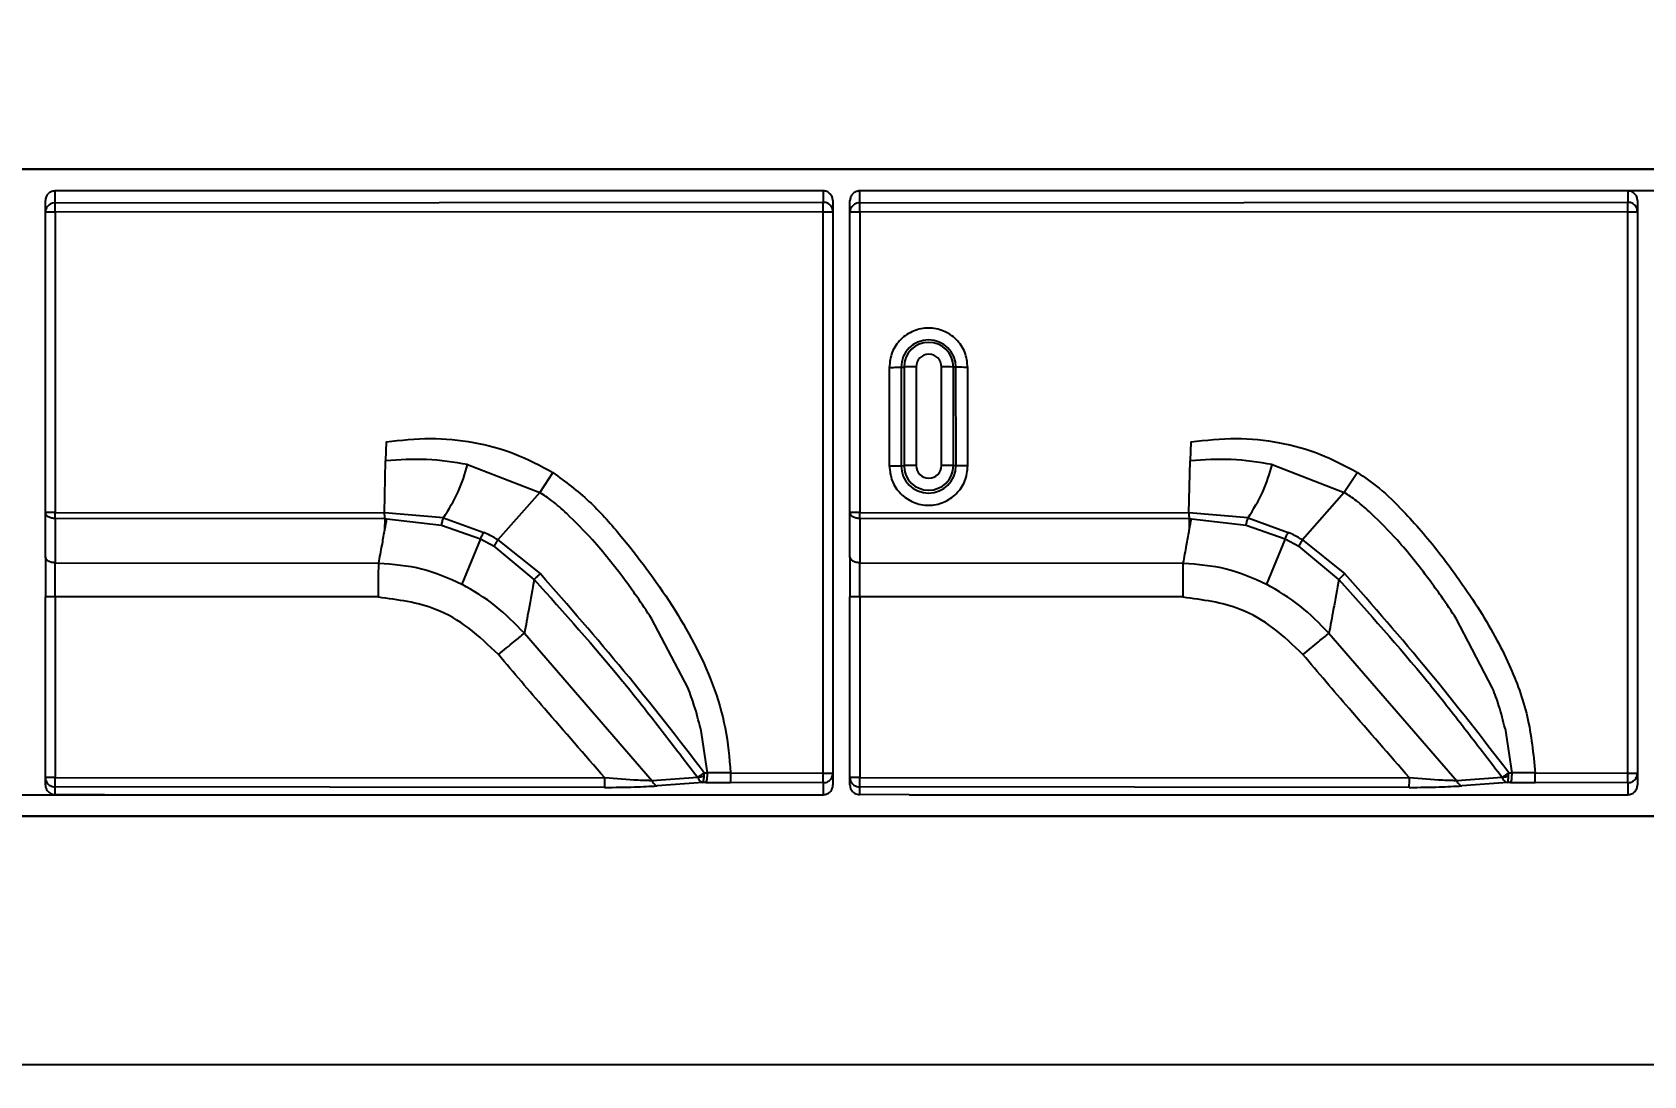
# Model space of a CAD drawing. Header units: millimetres. Extents: x 340 to 481, y 493 to 586.
# Drawn here: x 372.98 to 386.39, y 528.65 to 537.33 of the extents above; entities that cross this region are included whole.
import ezdxf

# ---------------------------------------------------------------- set-up
doc = ezdxf.new("R2010")
doc.units = ezdxf.units.MM
doc.header["$PDSIZE"] = -1
doc.linetypes.add('CENTERX2', pattern=[20.32, 12.7, -2.54, 2.54, -2.54])
doc.dimstyles.new('ISO-25', dxfattribs={"dimtxt": 2.5, "dimasz": 2.5, "dimexe": 1.25, "dimexo": 0.625, "dimtad": 1, "dimtxsty": 'Standard', "dimcen": 2.5, "dimadec": 0, "dimazin": 0, "dimtfac": 1, "dimtmove": 0, "dimatfit": 3, "dimfxl": 1, "dimarcsym": 0})

# ---------------------------------------------------------------- blocks, each defined once
blk = doc.blocks.new('*D1')
at = {"color": 0, "lineweight": -2}
for p, q in [((363.82, 530.628), (363.82, 493.301)), ((435.672, 530.628), (435.672, 493.301)), ((367.9, 495.301), (431.592, 495.301))]:
    blk.add_line(p, q, dxfattribs=at)
at = {"color": 0}
for points in [[(367.9, 495.981), (367.9, 494.621), (363.82, 495.301)], [(431.592, 494.621), (431.592, 495.981), (435.672, 495.301)]]:
    blk.add_solid(points, dxfattribs=at)
at = {"layer": 'Defpoints', "color": 0}
for p in [(363.82, 530.628), (435.672, 530.628), (435.672, 495.301)]:
    blk.add_point(p, dxfattribs=at)
at = {"color": 0, "insert": (399.746, 498.866), "char_height": 3.5, "attachment_point": 5}
blk.add_mtext('71,85', dxfattribs=at)
blk = doc.blocks.new('*D2')
at = {"color": 0, "lineweight": -2}
for p, q in [((394.669, 557.257), (348.229, 557.257)), ((350.229, 553.177), (350.229, 536.154)), ((350.229, 512), (350.229, 529.023)), ((394.669, 507.92), (348.229, 507.92))]:
    blk.add_line(p, q, dxfattribs=at)
at = {"color": 0}
for points in [[(350.909, 553.177), (349.549, 553.177), (350.229, 557.257)], [(349.549, 512), (350.909, 512), (350.229, 507.92)]]:
    blk.add_solid(points, dxfattribs=at)
at = {"layer": 'Defpoints', "color": 0}
for p in [(394.669, 557.257), (350.229, 507.92), (394.669, 507.92)]:
    blk.add_point(p, dxfattribs=at)
at = {"color": 0, "insert": (350.229, 532.589), "char_height": 3.5, "attachment_point": 5}
blk.add_mtext('49,34', dxfattribs=at)

msp = doc.modelspace()

# ---------------------------------------------------------------- linework, layer by layer
at = {"color": 7, "linetype": 'Continuous'}
for p, q in [((433.374, 536.195), (366.219, 536.195)), ((366.219, 530.813), (433.374, 530.813)), ((433.374, 528.745), (366.219, 528.745))]:
    msp.add_line(p, q, dxfattribs=at)
at = {"color": 7, "linetype": 'Continuous', "lineweight": 25}
for p, q in [((366.819, 536.195), (432.774, 536.195)), ((373.093, 535.836), (373.093, 535.935)), ((373.174, 535.916), (373.174, 536.015)), ((379.564, 536.015), (373.174, 536.015)), ((373.174, 535.916), (379.564, 535.921)), ((379.564, 536.015), (379.564, 535.921)), ((379.645, 535.935), (379.645, 535.841)), ((379.787, 535.836), (379.787, 535.935)), ((379.868, 535.916), (379.868, 536.015)), ((386.258, 536.015), (379.868, 536.015)), ((379.868, 535.916), (386.258, 535.921)), ((386.258, 536.015), (386.258, 535.921)), ((386.339, 535.935), (386.339, 535.841)), ((373.093, 533.34), (373.093, 535.836)), ((379.564, 535.842), (373.175, 535.837)), ((373.175, 535.837), (373.175, 533.341)), ((379.565, 531.173), (379.564, 535.842)), ((379.645, 535.841), (379.645, 531.172)), ((379.787, 533.34), (379.787, 535.836)), ((386.258, 535.842), (379.869, 535.837)), ((379.869, 535.837), (379.869, 533.341)), ((386.259, 531.173), (386.258, 535.842)), ((386.339, 535.841), (386.339, 531.172)), ((380.114, 534.547), (380.114, 533.727)), ((380.213, 534.548), (380.238, 534.55)), ((380.213, 534.548), (380.213, 533.729)), ((380.238, 534.55), (380.238, 533.73)), ((380.337, 534.551), (380.337, 533.731)), ((380.549, 533.731), (380.549, 534.551)), ((380.647, 533.73), (380.647, 534.55)), ((380.669, 534.549), (380.647, 534.55)), ((380.67, 533.729), (380.669, 534.549)), ((380.767, 533.728), (380.767, 534.547)), ((375.929, 533.928), (375.924, 533.769)), ((382.623, 533.928), (382.618, 533.769)), ((375.913, 533.338), (375.924, 533.769)), ((382.607, 533.338), (382.618, 533.769)), ((376.606, 533.738), (377.206, 533.506)), ((377.316, 533.673), (377.206, 533.506)), ((380.213, 533.729), (380.238, 533.73)), ((380.67, 533.729), (380.647, 533.73)), ((383.3, 533.738), (383.9, 533.506)), ((384.01, 533.673), (383.9, 533.506)), ((377.206, 533.506), (376.858, 533.113)), ((383.9, 533.506), (383.552, 533.113)), ((373.093, 532.972), (373.093, 533.34)), ((373.175, 533.341), (375.913, 533.338)), ((375.919, 533.288), (373.175, 533.29)), ((373.175, 533.29), (373.175, 532.922)), ((376.405, 533.296), (375.913, 533.338)), ((375.918, 533.198), (375.919, 533.288)), ((375.919, 533.288), (375.934, 533.288)), ((375.934, 533.288), (376.389, 533.236)), ((376.389, 533.236), (376.714, 533.12)), ((376.405, 533.296), (376.74, 533.175)), ((379.787, 532.972), (379.787, 533.34)), ((379.869, 533.341), (382.607, 533.338)), ((382.613, 533.288), (379.869, 533.29)), ((379.869, 533.29), (379.869, 532.922)), ((383.099, 533.296), (382.607, 533.338)), ((382.612, 533.198), (382.613, 533.288)), ((382.613, 533.288), (382.628, 533.288)), ((382.628, 533.288), (383.083, 533.236)), ((383.083, 533.236), (383.408, 533.12)), ((383.099, 533.296), (383.434, 533.175)), ((376.714, 533.12), (376.558, 532.745)), ((376.714, 533.12), (376.828, 533.059)), ((376.858, 533.113), (377.211, 532.831)), ((383.408, 533.12), (383.252, 532.745)), ((383.408, 533.12), (383.522, 533.059)), ((383.552, 533.113), (383.905, 532.831)), ((377.16, 532.783), (376.828, 533.059)), ((383.854, 532.783), (383.522, 533.059)), ((373.175, 532.922), (375.866, 532.919)), ((379.869, 532.922), (382.56, 532.919)), ((373.093, 531.137), (373.093, 532.638)), ((375.865, 532.638), (373.175, 532.642)), ((373.175, 532.638), (373.175, 531.137)), ((375.865, 532.635), (373.175, 532.638)), ((379.787, 531.137), (379.787, 532.638)), ((382.559, 532.638), (379.869, 532.642)), ((379.869, 532.638), (379.869, 531.137)), ((382.559, 532.635), (379.869, 532.638)), ((378.44, 531.879), (378.137, 532.457)), ((385.134, 531.879), (384.831, 532.457)), ((377.078, 532.335), (378.141, 531.108)), ((383.772, 532.335), (384.835, 531.108)), ((378.543, 531.544), (378.599, 531.175)), ((385.237, 531.544), (385.293, 531.175)), ((373.093, 531.074), (373.093, 531.137)), ((373.175, 531.137), (377.747, 531.133)), ((378.52, 531.137), (378.141, 531.108)), ((378.564, 531.095), (378.184, 531.066)), ((378.588, 531.094), (378.564, 531.095)), ((378.573, 531.146), (378.574, 531.176)), ((378.574, 531.176), (378.599, 531.175)), ((378.588, 531.094), (378.794, 531.093)), ((378.794, 531.174), (378.599, 531.175)), ((378.794, 531.174), (379.565, 531.173)), ((379.564, 531.092), (378.794, 531.093)), ((379.564, 531.092), (379.564, 530.993)), ((379.645, 531.172), (379.645, 531.074)), ((379.787, 531.074), (379.787, 531.137)), ((379.869, 531.137), (384.441, 531.133)), ((385.214, 531.137), (384.835, 531.108)), ((385.258, 531.095), (384.878, 531.066)), ((385.282, 531.094), (385.258, 531.095)), ((385.267, 531.146), (385.268, 531.176)), ((385.268, 531.176), (385.293, 531.175)), ((385.282, 531.094), (385.488, 531.093)), ((385.488, 531.174), (385.293, 531.175)), ((385.488, 531.174), (386.259, 531.173)), ((386.258, 531.092), (385.488, 531.093)), ((386.258, 531.092), (386.258, 530.993)), ((386.339, 531.172), (386.339, 531.074)), ((373.174, 530.994), (373.174, 531.057)), ((377.746, 531.053), (373.174, 531.057)), ((373.586, 530.993), (373.174, 530.994)), ((373.586, 530.993), (379.564, 530.993)), ((379.868, 530.994), (379.868, 531.057)), ((384.44, 531.053), (379.868, 531.057)), ((380.28, 530.993), (379.868, 530.994)), ((380.28, 530.993), (386.258, 530.993)), ((432.774, 530.813), (366.819, 530.813)), ((432.774, 528.745), (366.819, 528.745))]:
    msp.add_line(p, q, dxfattribs=at)
at = {"color": 7, "linetype": 'CENTERX2'}
for p, q in [((433.194, 536.015), (366.399, 536.015)), ((366.399, 530.993), (433.194, 530.993))]:
    msp.add_line(p, q, dxfattribs=at)
at = {"color": 7, "linetype": 'Continuous', "lineweight": 25, "flags": 128}
for points in [[(375.915, 533.185), (375.916, 533.192), (375.918, 533.198)], [(382.609, 533.185), (382.61, 533.192), (382.612, 533.198)], [(375.865, 532.635), (375.865, 532.636), (375.865, 532.636), (375.865, 532.636), (375.865, 532.637), (375.865, 532.637), (375.865, 532.638), (375.865, 532.638), (375.865, 532.638)], [(382.559, 532.635), (382.559, 532.636), (382.559, 532.636), (382.559, 532.636), (382.559, 532.637), (382.559, 532.637), (382.559, 532.638), (382.559, 532.638), (382.559, 532.638)]]:
    msp.add_lwpolyline(points, dxfattribs=at)
at = {"color": 7, "linetype": 'Continuous', "lineweight": 25}
for centre, radius, start, end in [((370.123, 535.852), 3.052, 359.7232, 1.199), ((376.513, 535.857), 3.052, 359.7232, 1.199), ((376.817, 535.852), 3.052, 359.7232, 1.199), ((383.207, 535.857), 3.052, 359.7232, 1.199), ((380.441, 534.548), 0.228, 0.0049, 180), ((380.442, 534.55), 0.205, 0.0049, 180), ((380.443, 534.551), 0.106, 0.0049, 180), ((380.318, 531.755), 2.797, 89.611, 91.6423), ((380.569, 531.88), 2.671, 88.3206, 90.4188), ((380.441, 533.729), 0.228, 180.0049, 360), ((380.318, 530.935), 2.797, 89.611, 91.6423), ((380.442, 533.73), 0.205, 180.0049, 360), ((380.443, 533.731), 0.106, 180.0049, 360), ((380.569, 531.06), 2.671, 88.3206, 90.4188), ((364.982, 533.345), 8.193, 359.6155, 359.9694), ((289.485, 548.93), 87.853, 349.68407, 349.74388), ((371.676, 533.345), 8.193, 359.6155, 359.9694), ((296.179, 548.93), 87.853, 349.68407, 349.74388), ((370.191, 531.121), 2.984, 358.7609, 0.2933), ((374.763, 531.118), 2.984, 358.7609, 0.2933), ((375.848, 531.158), 2.947, 358.7356, 0.3039), ((376.619, 531.157), 2.946, 358.7355, 0.3038), ((376.885, 531.121), 2.984, 358.7609, 0.2933), ((381.457, 531.118), 2.984, 358.7609, 0.2933), ((382.542, 531.158), 2.947, 358.7356, 0.3039), ((383.313, 531.157), 2.946, 358.7355, 0.3038)]:
    msp.add_arc(centre, radius, start, end, dxfattribs=at)
for points, knots in [([(373.174, 536.015), (373.163, 536.014), (373.147, 536.012), (373.128, 536.002), (373.112, 535.988), (373.096, 535.966), (373.094, 535.945), (373.093, 535.935)], [0, 0, 0, 0, 0.25342, 0.376755, 0.504454, 0.75394, 1, 1, 1, 1]), ([(373.174, 535.916), (373.166, 535.915), (373.149, 535.914), (373.128, 535.903), (373.112, 535.889), (373.102, 535.874), (373.094, 535.856), (373.093, 535.843), (373.093, 535.836)], [0, 0, 0, 0, 0.182036, 0.411431, 0.545976, 0.690302, 0.842527, 1, 1, 1, 1]), ([(379.645, 535.935), (379.644, 535.945), (379.642, 535.961), (379.632, 535.98), (379.618, 535.996), (379.596, 536.012), (379.574, 536.014), (379.564, 536.015)], [0, 0, 0, 0, 0.248992, 0.370652, 0.496975, 0.749541, 1, 1, 1, 1]), ([(379.645, 535.841), (379.644, 535.848), (379.643, 535.861), (379.636, 535.879), (379.626, 535.893), (379.61, 535.908), (379.589, 535.919), (379.572, 535.92), (379.564, 535.921)], [0, 0, 0, 0, 0.157473, 0.309698, 0.454024, 0.588569, 0.817964, 1, 1, 1, 1]), ([(379.868, 536.015), (379.857, 536.014), (379.841, 536.012), (379.822, 536.002), (379.806, 535.988), (379.79, 535.966), (379.788, 535.945), (379.787, 535.935)], [0, 0, 0, 0, 0.25342, 0.376755, 0.504454, 0.75394, 1, 1, 1, 1]), ([(379.868, 535.916), (379.86, 535.915), (379.843, 535.914), (379.822, 535.903), (379.806, 535.889), (379.796, 535.874), (379.788, 535.856), (379.788, 535.843), (379.787, 535.836)], [0, 0, 0, 0, 0.182037, 0.411431, 0.545977, 0.690303, 0.842527, 1, 1, 1, 1]), ([(386.339, 535.935), (386.338, 535.945), (386.336, 535.961), (386.326, 535.98), (386.312, 535.996), (386.29, 536.012), (386.268, 536.014), (386.258, 536.015)], [0, 0, 0, 0, 0.248992, 0.370652, 0.496975, 0.749541, 1, 1, 1, 1]), ([(386.339, 535.841), (386.338, 535.848), (386.337, 535.861), (386.33, 535.879), (386.32, 535.893), (386.304, 535.908), (386.283, 535.919), (386.266, 535.92), (386.258, 535.921)], [0, 0, 0, 0, 0.157473, 0.309697, 0.454023, 0.588569, 0.817963, 1, 1, 1, 1]), ([(373.175, 535.837), (373.164, 535.837), (373.149, 535.837), (373.13, 535.837), (373.116, 535.837), (373.106, 535.837), (373.096, 535.837), (373.094, 535.836), (373.093, 535.836)], [0, 0, 0, 0, 0.243619, 0.372782, 0.502319, 0.631447, 0.759537, 1, 1, 1, 1]), ([(379.564, 535.842), (379.572, 535.842), (379.589, 535.842), (379.61, 535.842), (379.626, 535.842), (379.636, 535.842), (379.644, 535.841), (379.644, 535.841), (379.645, 535.841)], [0, 0, 0, 0, 0.181966, 0.411368, 0.545075, 0.689675, 0.842559, 1, 1, 1, 1]), ([(379.869, 535.837), (379.858, 535.837), (379.843, 535.837), (379.824, 535.837), (379.81, 535.837), (379.8, 535.837), (379.79, 535.837), (379.788, 535.836), (379.787, 535.836)], [0, 0, 0, 0, 0.243619, 0.372782, 0.502319, 0.631447, 0.759537, 1, 1, 1, 1]), ([(386.258, 535.842), (386.266, 535.842), (386.283, 535.842), (386.304, 535.842), (386.32, 535.842), (386.33, 535.842), (386.338, 535.841), (386.339, 535.841), (386.339, 535.841)], [0, 0, 0, 0, 0.181966, 0.411368, 0.545075, 0.689675, 0.842559, 1, 1, 1, 1]), ([(375.929, 533.928), (376.051, 533.942), (376.293, 533.968), (376.654, 533.933), (377.001, 533.84), (377.211, 533.729), (377.316, 533.673)], [0, 0, 0, 0, 0.256766, 0.505731, 0.751665, 1, 1, 1, 1]), ([(382.623, 533.928), (382.748, 533.942), (382.994, 533.969), (383.357, 533.931), (383.701, 533.838), (383.907, 533.728), (384.01, 533.673)], [0, 0, 0, 0, 0.262688, 0.514253, 0.756856, 1, 1, 1, 1]), ([(376.606, 533.738), (376.493, 533.757), (376.266, 533.794), (376.038, 533.777), (375.924, 533.769)], [0, 0, 0, 0, 0.502047, 1, 1, 1, 1]), ([(383.3, 533.738), (383.187, 533.757), (382.96, 533.794), (382.732, 533.777), (382.618, 533.769)], [0, 0, 0, 0, 0.502047, 1, 1, 1, 1]), ([(376.405, 533.296), (376.449, 533.367), (376.536, 533.505), (376.583, 533.662), (376.606, 533.738)], [0, 0, 0, 0, 0.51188, 1, 1, 1, 1]), ([(377.316, 533.673), (377.419, 533.596), (377.621, 533.445), (377.951, 533.071), (378.32, 532.577), (378.617, 532.03), (378.761, 531.55), (378.783, 531.299), (378.794, 531.174)], [0, 0, 0, 0, 0.128773, 0.252959, 0.499043, 0.747593, 0.873757, 1, 1, 1, 1]), ([(383.099, 533.296), (383.143, 533.367), (383.23, 533.505), (383.277, 533.662), (383.3, 533.738)], [0, 0, 0, 0, 0.51188, 1, 1, 1, 1]), ([(384.01, 533.673), (384.071, 533.631), (384.208, 533.536), (384.378, 533.366), (384.543, 533.186), (384.691, 533.005), (384.848, 532.795), (385.006, 532.563), (385.153, 532.316), (385.303, 532.017), (385.442, 531.641), (385.473, 531.332), (385.488, 531.174)], [0, 0, 0, 0, 0.073951, 0.167133, 0.240959, 0.318975, 0.401356, 0.504879, 0.600756, 0.689403, 0.840791, 1, 1, 1, 1]), ([(377.43, 533.332), (377.39, 533.369), (377.32, 533.432), (377.24, 533.484), (377.206, 533.506)], [0, 0, 0, 0, 0.571638, 1, 1, 1, 1]), ([(384.124, 533.332), (384.084, 533.369), (384.014, 533.432), (383.934, 533.484), (383.9, 533.506)], [0, 0, 0, 0, 0.571638, 1, 1, 1, 1]), ([(373.175, 533.341), (373.164, 533.341), (373.149, 533.341), (373.13, 533.34), (373.116, 533.34), (373.106, 533.34), (373.096, 533.34), (373.094, 533.34), (373.093, 533.34)], [0, 0, 0, 0, 0.243618, 0.372782, 0.502319, 0.631447, 0.759537, 1, 1, 1, 1]), ([(373.175, 533.29), (373.164, 533.291), (373.149, 533.292), (373.13, 533.298), (373.116, 533.304), (373.106, 533.312), (373.096, 533.324), (373.094, 533.333), (373.093, 533.34)], [0, 0, 0, 0, 0.241127, 0.370687, 0.50272, 0.634695, 0.763396, 1, 1, 1, 1]), ([(376.389, 533.236), (376.39, 533.24), (376.392, 533.249), (376.396, 533.264), (376.4, 533.28), (376.403, 533.291), (376.405, 533.296)], [0, 0, 0, 0, 0.247251, 0.499954, 0.752682, 1, 1, 1, 1]), ([(377.912, 532.782), (377.826, 532.895), (377.677, 533.088), (377.503, 533.26), (377.43, 533.332)], [0, 0, 0, 0, 0.580697, 1, 1, 1, 1]), ([(379.869, 533.341), (379.858, 533.341), (379.843, 533.341), (379.824, 533.34), (379.81, 533.34), (379.8, 533.34), (379.79, 533.34), (379.788, 533.34), (379.787, 533.34)], [0, 0, 0, 0, 0.243619, 0.372783, 0.502319, 0.631447, 0.759537, 1, 1, 1, 1]), ([(379.869, 533.29), (379.858, 533.291), (379.843, 533.292), (379.824, 533.298), (379.81, 533.304), (379.8, 533.312), (379.79, 533.324), (379.788, 533.333), (379.787, 533.34)], [0, 0, 0, 0, 0.241127, 0.370687, 0.50272, 0.634695, 0.763397, 1, 1, 1, 1]), ([(383.083, 533.236), (383.084, 533.24), (383.086, 533.249), (383.09, 533.264), (383.094, 533.28), (383.097, 533.291), (383.099, 533.296)], [0, 0, 0, 0, 0.247251, 0.499954, 0.752682, 1, 1, 1, 1]), ([(384.606, 532.782), (384.52, 532.895), (384.371, 533.088), (384.197, 533.26), (384.124, 533.332)], [0, 0, 0, 0, 0.580697, 1, 1, 1, 1]), ([(375.866, 532.919), (375.875, 532.968), (375.892, 533.057), (375.908, 533.146), (375.915, 533.185)], [0, 0, 0, 0, 0.559876, 1, 1, 1, 1]), ([(376.714, 533.12), (376.716, 533.124), (376.719, 533.132), (376.725, 533.146), (376.732, 533.161), (376.737, 533.17), (376.74, 533.175)], [0, 0, 0, 0, 0.247199, 0.499741, 0.75242, 1, 1, 1, 1]), ([(376.858, 533.113), (376.837, 533.125), (376.798, 533.147), (376.757, 533.167), (376.74, 533.175)], [0, 0, 0, 0, 0.559705, 1, 1, 1, 1]), ([(376.828, 533.059), (376.833, 533.068), (376.842, 533.085), (376.853, 533.104), (376.858, 533.113)], [0, 0, 0, 0, 0.559502, 1, 1, 1, 1]), ([(382.56, 532.919), (382.569, 532.968), (382.586, 533.057), (382.602, 533.146), (382.609, 533.185)], [0, 0, 0, 0, 0.559876, 1, 1, 1, 1]), ([(383.408, 533.12), (383.41, 533.124), (383.413, 533.132), (383.419, 533.146), (383.426, 533.161), (383.431, 533.17), (383.434, 533.175)], [0, 0, 0, 0, 0.247199, 0.499741, 0.75242, 1, 1, 1, 1]), ([(383.552, 533.113), (383.531, 533.125), (383.492, 533.147), (383.451, 533.167), (383.434, 533.175)], [0, 0, 0, 0, 0.559705, 1, 1, 1, 1]), ([(383.522, 533.059), (383.527, 533.068), (383.536, 533.085), (383.547, 533.104), (383.552, 533.113)], [0, 0, 0, 0, 0.559502, 1, 1, 1, 1]), ([(373.175, 532.922), (373.164, 532.923), (373.149, 532.923), (373.13, 532.93), (373.116, 532.936), (373.106, 532.944), (373.096, 532.956), (373.094, 532.965), (373.093, 532.972)], [0, 0, 0, 0, 0.241127, 0.370687, 0.50272, 0.634695, 0.763396, 1, 1, 1, 1]), ([(373.093, 532.972), (373.093, 532.915), (373.093, 532.813), (373.093, 532.692), (373.093, 532.638)], [0, 0, 0, 0, 0.558255, 1, 1, 1, 1]), ([(379.869, 532.922), (379.858, 532.923), (379.843, 532.923), (379.824, 532.93), (379.81, 532.936), (379.8, 532.944), (379.79, 532.956), (379.788, 532.965), (379.787, 532.972)], [0, 0, 0, 0, 0.241128, 0.370687, 0.50272, 0.634695, 0.763397, 1, 1, 1, 1]), ([(379.787, 532.972), (379.787, 532.915), (379.787, 532.813), (379.787, 532.692), (379.787, 532.638)], [0, 0, 0, 0, 0.558255, 1, 1, 1, 1]), ([(375.866, 532.919), (375.987, 532.91), (376.228, 532.893), (376.448, 532.794), (376.558, 532.745)], [0, 0, 0, 0, 0.500216, 1, 1, 1, 1]), ([(377.16, 532.783), (377.164, 532.787), (377.17, 532.793), (377.183, 532.806), (377.197, 532.818), (377.206, 532.827), (377.211, 532.831)], [0, 0, 0, 0, 0.246048, 0.499443, 0.753141, 1, 1, 1, 1]), ([(378.574, 531.176), (378.355, 531.46), (377.917, 532.025), (377.445, 532.563), (377.211, 532.831)], [0, 0, 0, 0, 0.502993, 1, 1, 1, 1]), ([(382.56, 532.919), (382.681, 532.91), (382.922, 532.893), (383.142, 532.794), (383.252, 532.745)], [0, 0, 0, 0, 0.500216, 1, 1, 1, 1]), ([(383.854, 532.783), (383.858, 532.787), (383.864, 532.793), (383.877, 532.806), (383.891, 532.818), (383.9, 532.827), (383.905, 532.831)], [0, 0, 0, 0, 0.246048, 0.499443, 0.753141, 1, 1, 1, 1]), ([(385.268, 531.176), (385.049, 531.46), (384.611, 532.025), (384.139, 532.563), (383.905, 532.831)], [0, 0, 0, 0, 0.502993, 1, 1, 1, 1]), ([(377.078, 532.335), (377, 532.415), (376.846, 532.575), (376.654, 532.688), (376.558, 532.744)], [0, 0, 0, 0, 0.500419, 1, 1, 1, 1]), ([(377.16, 532.783), (377.145, 532.7), (377.118, 532.55), (377.09, 532.401), (377.078, 532.335)], [0, 0, 0, 0, 0.561163, 1, 1, 1, 1]), ([(377.16, 532.783), (377.409, 532.505), (377.669, 532.215), (378.017, 531.788), (378.226, 531.521), (378.422, 531.265), (378.52, 531.137)], [0, 0, 0, 0, 0.523748, 0.54548, 0.773248, 1, 1, 1, 1]), ([(378.137, 532.457), (378.096, 532.519), (378.024, 532.629), (377.946, 532.735), (377.912, 532.782)], [0, 0, 0, 0, 0.5598214, 1, 1, 1, 1]), ([(383.772, 532.335), (383.694, 532.415), (383.54, 532.575), (383.348, 532.688), (383.252, 532.744)], [0, 0, 0, 0, 0.500419, 1, 1, 1, 1]), ([(383.854, 532.783), (383.839, 532.7), (383.812, 532.55), (383.784, 532.401), (383.772, 532.335)], [0, 0, 0, 0, 0.561163, 1, 1, 1, 1]), ([(383.854, 532.783), (384.103, 532.505), (384.363, 532.215), (384.711, 531.788), (384.92, 531.521), (385.116, 531.265), (385.214, 531.137)], [0, 0, 0, 0, 0.523748, 0.54548, 0.773248, 1, 1, 1, 1]), ([(384.831, 532.457), (384.79, 532.519), (384.718, 532.629), (384.64, 532.735), (384.606, 532.782)], [0, 0, 0, 0, 0.5598214, 1, 1, 1, 1]), ([(373.175, 532.638), (373.164, 532.638), (373.149, 532.638), (373.13, 532.638), (373.116, 532.638), (373.106, 532.638), (373.096, 532.638), (373.094, 532.638), (373.093, 532.638)], [0, 0, 0, 0, 0.243617, 0.372782, 0.502319, 0.631448, 0.759539, 1, 1, 1, 1]), ([(373.175, 532.638), (373.175, 532.639), (373.175, 532.64), (373.175, 532.641), (373.175, 532.642)], [0, 0, 0, 0, 0.560036, 1, 1, 1, 1]), ([(376.862, 532.158), (376.782, 532.234), (376.627, 532.385), (376.295, 532.579), (376.027, 532.614), (375.865, 532.635)], [0, 0, 0, 0, 0.292303, 0.572758, 1, 1, 1, 1]), ([(379.869, 532.638), (379.858, 532.638), (379.843, 532.638), (379.824, 532.638), (379.81, 532.638), (379.8, 532.638), (379.79, 532.638), (379.788, 532.638), (379.787, 532.638)], [0, 0, 0, 0, 0.243617, 0.372782, 0.502319, 0.631448, 0.759539, 1, 1, 1, 1]), ([(379.869, 532.638), (379.869, 532.639), (379.869, 532.64), (379.869, 532.641), (379.869, 532.642)], [0, 0, 0, 0, 0.560036, 1, 1, 1, 1]), ([(383.556, 532.158), (383.476, 532.234), (383.321, 532.385), (382.989, 532.579), (382.721, 532.614), (382.559, 532.635)], [0, 0, 0, 0, 0.2923035, 0.5727583, 1, 1, 1, 1]), ([(376.862, 532.158), (376.907, 532.195), (376.988, 532.262), (377.05, 532.313), (377.078, 532.335)], [0, 0, 0, 0, 0.559783, 1, 1, 1, 1]), ([(383.556, 532.158), (383.601, 532.195), (383.682, 532.262), (383.744, 532.313), (383.772, 532.335)], [0, 0, 0, 0, 0.559783, 1, 1, 1, 1]), ([(377.747, 531.133), (377.579, 531.325), (377.282, 531.664), (376.989, 532.008), (376.862, 532.158)], [0, 0, 0, 0, 0.563696, 1, 1, 1, 1]), ([(384.441, 531.133), (384.273, 531.325), (383.976, 531.664), (383.683, 532.008), (383.556, 532.158)], [0, 0, 0, 0, 0.563696, 1, 1, 1, 1]), ([(378.543, 531.544), (378.527, 531.607), (378.5, 531.721), (378.458, 531.831), (378.44, 531.879)], [0, 0, 0, 0, 0.559434, 1, 1, 1, 1]), ([(385.237, 531.544), (385.221, 531.607), (385.194, 531.721), (385.152, 531.831), (385.134, 531.879)], [0, 0, 0, 0, 0.559434, 1, 1, 1, 1]), ([(373.175, 531.137), (373.167, 531.137), (373.15, 531.137), (373.128, 531.137), (373.112, 531.137), (373.102, 531.137), (373.094, 531.137), (373.093, 531.137), (373.093, 531.137)], [0, 0, 0, 0, 0.181749, 0.411267, 0.545132, 0.68987, 0.842771, 1, 1, 1, 1]), ([(373.093, 531.137), (373.093, 531.13), (373.094, 531.117), (373.102, 531.099), (373.112, 531.084), (373.128, 531.07), (373.149, 531.059), (373.166, 531.058), (373.174, 531.057)], [0, 0, 0, 0, 0.157473, 0.309698, 0.454024, 0.588569, 0.817964, 1, 1, 1, 1]), ([(378.141, 531.108), (378.127, 531.109), (378.09, 531.11), (377.964, 531.115), (377.841, 531.125), (377.747, 531.133)], [0, 0, 0, 0, 0.121958, 0.327457, 1, 1, 1, 1]), ([(378.141, 531.108), (378.144, 531.103), (378.149, 531.091), (378.16, 531.079), (378.172, 531.069), (378.18, 531.067), (378.184, 531.066)], [0, 0, 0, 0, 0.249815, 0.500001, 0.750184, 1, 1, 1, 1]), ([(378.52, 531.137), (378.524, 531.139), (378.531, 531.144), (378.544, 531.153), (378.559, 531.164), (378.569, 531.172), (378.574, 531.176)], [0, 0, 0, 0, 0.221754, 0.48712, 0.729136, 1, 1, 1, 1]), ([(378.573, 531.146), (378.567, 531.144), (378.556, 531.141), (378.537, 531.138), (378.526, 531.137), (378.52, 531.137)], [0, 0, 0, 0, 0.3324125, 0.6229393, 1, 1, 1, 1]), ([(378.52, 531.137), (378.522, 531.132), (378.526, 531.123), (378.536, 531.11), (378.548, 531.099), (378.558, 531.096), (378.564, 531.095)], [0, 0, 0, 0, 0.192714, 0.422126, 0.691653, 1, 1, 1, 1]), ([(378.564, 531.095), (378.565, 531.096), (378.567, 531.099), (378.569, 531.11), (378.572, 531.126), (378.573, 531.139), (378.573, 531.146)], [0, 0, 0, 0, 0.250201, 0.500438, 0.74999, 1, 1, 1, 1]), ([(378.599, 531.175), (378.599, 531.166), (378.598, 531.146), (378.596, 531.119), (378.592, 531.1), (378.589, 531.096), (378.588, 531.094)], [0, 0, 0, 0, 0.241189, 0.50025, 0.759175, 1, 1, 1, 1]), ([(379.565, 531.173), (379.575, 531.173), (379.59, 531.173), (379.609, 531.173), (379.622, 531.173), (379.632, 531.173), (379.642, 531.172), (379.644, 531.172), (379.645, 531.172)], [0, 0, 0, 0, 0.243748, 0.372829, 0.502302, 0.631376, 0.759401, 1, 1, 1, 1]), ([(379.613, 531.108), (379.617, 531.112), (379.626, 531.12), (379.636, 531.135), (379.643, 531.153), (379.644, 531.166), (379.645, 531.172)], [0, 0, 0, 0, 0.228538, 0.473835, 0.732461, 1, 1, 1, 1]), ([(379.869, 531.137), (379.861, 531.137), (379.844, 531.137), (379.822, 531.137), (379.806, 531.137), (379.796, 531.137), (379.788, 531.137), (379.787, 531.137), (379.787, 531.137)], [0, 0, 0, 0, 0.181749, 0.411267, 0.545132, 0.68987, 0.842771, 1, 1, 1, 1]), ([(379.787, 531.137), (379.788, 531.13), (379.788, 531.117), (379.796, 531.099), (379.806, 531.084), (379.822, 531.07), (379.843, 531.059), (379.86, 531.058), (379.868, 531.057)], [0, 0, 0, 0, 0.157473, 0.309697, 0.454023, 0.588569, 0.817963, 1, 1, 1, 1]), ([(384.835, 531.108), (384.821, 531.109), (384.784, 531.11), (384.658, 531.115), (384.535, 531.125), (384.441, 531.133)], [0, 0, 0, 0, 0.121958, 0.327457, 1, 1, 1, 1]), ([(384.835, 531.108), (384.838, 531.103), (384.843, 531.091), (384.854, 531.079), (384.866, 531.069), (384.874, 531.067), (384.878, 531.066)], [0, 0, 0, 0, 0.249815, 0.500001, 0.750184, 1, 1, 1, 1]), ([(385.214, 531.137), (385.218, 531.139), (385.225, 531.144), (385.238, 531.153), (385.253, 531.164), (385.263, 531.172), (385.268, 531.176)], [0, 0, 0, 0, 0.221754, 0.48712, 0.729136, 1, 1, 1, 1]), ([(385.267, 531.146), (385.261, 531.144), (385.25, 531.141), (385.231, 531.138), (385.22, 531.137), (385.214, 531.137)], [0, 0, 0, 0, 0.3324125, 0.6229393, 1, 1, 1, 1]), ([(385.214, 531.137), (385.216, 531.132), (385.22, 531.123), (385.23, 531.11), (385.242, 531.099), (385.252, 531.096), (385.258, 531.095)], [0, 0, 0, 0, 0.192714, 0.422126, 0.691653, 1, 1, 1, 1]), ([(385.258, 531.095), (385.259, 531.096), (385.261, 531.099), (385.263, 531.11), (385.266, 531.126), (385.267, 531.139), (385.267, 531.146)], [0, 0, 0, 0, 0.250201, 0.500438, 0.74999, 1, 1, 1, 1]), ([(385.293, 531.175), (385.293, 531.166), (385.292, 531.146), (385.29, 531.119), (385.286, 531.1), (385.283, 531.096), (385.282, 531.094)], [0, 0, 0, 0, 0.241189, 0.50025, 0.759175, 1, 1, 1, 1]), ([(386.259, 531.173), (386.269, 531.173), (386.284, 531.173), (386.303, 531.173), (386.316, 531.173), (386.326, 531.173), (386.336, 531.172), (386.338, 531.172), (386.339, 531.172)], [0, 0, 0, 0, 0.243748, 0.372829, 0.502302, 0.631375, 0.7594, 1, 1, 1, 1]), ([(386.307, 531.108), (386.311, 531.112), (386.32, 531.12), (386.33, 531.135), (386.337, 531.153), (386.338, 531.166), (386.339, 531.172)], [0, 0, 0, 0, 0.228546, 0.473845, 0.732466, 1, 1, 1, 1]), ([(373.093, 531.074), (373.093, 531.067), (373.094, 531.054), (373.1, 531.042), (373.102, 531.036)], [0, 0, 0, 0, 0.49972, 1, 1, 1, 1]), ([(373.102, 531.036), (373.106, 531.03), (373.114, 531.018), (373.132, 531.005), (373.152, 530.995), (373.167, 530.994), (373.174, 530.994)], [0, 0, 0, 0, 0.247628, 0.492595, 0.747916, 1, 1, 1, 1]), ([(377.746, 531.053), (377.831, 531.054), (377.99, 531.055), (378.123, 531.063), (378.184, 531.066)], [0, 0, 0, 0, 0.537944, 1, 1, 1, 1]), ([(379.564, 530.993), (379.575, 530.994), (379.591, 530.996), (379.61, 531.006), (379.626, 531.02), (379.642, 531.042), (379.644, 531.063), (379.645, 531.074)], [0, 0, 0, 0, 0.253434, 0.376773, 0.504477, 0.753954, 1, 1, 1, 1]), ([(379.787, 531.074), (379.787, 531.067), (379.788, 531.054), (379.794, 531.042), (379.796, 531.036)], [0, 0, 0, 0, 0.49972, 1, 1, 1, 1]), ([(379.796, 531.036), (379.8, 531.03), (379.808, 531.018), (379.826, 531.005), (379.846, 530.995), (379.861, 530.994), (379.868, 530.994)], [0, 0, 0, 0, 0.247628, 0.492595, 0.747916, 1, 1, 1, 1]), ([(384.44, 531.053), (384.525, 531.054), (384.684, 531.055), (384.817, 531.063), (384.878, 531.066)], [0, 0, 0, 0, 0.537942, 1, 1, 1, 1]), ([(386.258, 530.993), (386.269, 530.994), (386.285, 530.996), (386.304, 531.006), (386.32, 531.02), (386.336, 531.042), (386.338, 531.063), (386.339, 531.074)], [0, 0, 0, 0, 0.253434, 0.376773, 0.504477, 0.753954, 1, 1, 1, 1])]:
    msp.add_open_spline(points, degree=3, knots=knots, dxfattribs=at)
for points in [[(380.767, 534.547), (380.762, 534.59), (380.753, 534.676), (380.677, 534.785), (380.569, 534.857), (380.44, 534.883), (380.312, 534.857), (380.204, 534.785), (380.128, 534.676), (380.119, 534.59), (380.114, 534.547)], [(380.114, 534.547), (380.125, 534.547), (380.149, 534.547), (380.179, 534.548), (380.203, 534.548), (380.21, 534.548), (380.213, 534.548)], [(380.767, 534.547), (380.756, 534.547), (380.732, 534.547), (380.702, 534.548), (380.679, 534.548), (380.673, 534.548), (380.669, 534.549)], [(380.114, 533.727), (380.125, 533.728), (380.149, 533.728), (380.179, 533.728), (380.203, 533.728), (380.21, 533.728), (380.213, 533.729)], [(380.114, 533.727), (380.119, 533.685), (380.129, 533.599), (380.204, 533.49), (380.312, 533.418), (380.441, 533.392), (380.569, 533.418), (380.677, 533.49), (380.753, 533.599), (380.763, 533.685), (380.767, 533.728)], [(380.767, 533.728), (380.756, 533.728), (380.733, 533.728), (380.702, 533.728), (380.679, 533.728), (380.673, 533.728), (380.67, 533.729)], [(375.919, 533.288), (375.918, 533.295), (375.916, 533.311), (375.914, 533.329), (375.913, 533.338)], [(382.613, 533.288), (382.612, 533.295), (382.61, 533.311), (382.608, 533.329), (382.607, 533.338)], [(373.175, 532.642), (373.175, 532.693), (373.174, 532.794), (373.174, 532.879), (373.175, 532.922)], [(375.865, 532.638), (375.865, 532.689), (375.865, 532.791), (375.866, 532.876), (375.866, 532.919)], [(379.869, 532.642), (379.869, 532.693), (379.868, 532.794), (379.868, 532.879), (379.869, 532.922)], [(382.559, 532.638), (382.559, 532.689), (382.559, 532.791), (382.56, 532.876), (382.56, 532.919)]]:
    msp.add_open_spline(points, degree=3, dxfattribs=at)
at = {"color": 8, "linetype": 'Continuous', "lineweight": 25}
for points, knots in [([(379.564, 531.092), (379.572, 531.093), (379.589, 531.094), (379.604, 531.103), (379.613, 531.108)], [0, 0, 0, 0, 0.442398, 1, 1, 1, 1]), ([(386.258, 531.092), (386.266, 531.093), (386.283, 531.094), (386.298, 531.103), (386.307, 531.108)], [0, 0, 0, 0, 0.442412, 1, 1, 1, 1])]:
    msp.add_open_spline(points, degree=3, knots=knots, dxfattribs=at)

# ---------------------------------------------------------------- dimensions: what is measured, and where the dimension line sits
dim = msp.add_linear_dim(base=(350.229, 507.92), p1=(394.669, 557.257), p2=(394.669, 507.92), angle=90, dimstyle='ISO-25', override={"dimtxt": 3.5, "dimasz": 4.08, "dimexe": 2, "dimexo": 0, "dimgap": 1.524, "dimtih": 1, "dimtoh": 1, "dimzin": 0, "dimadec": 2, "dimtzin": 0})
dim.commit()
dim.dimension.update_dxf_attribs({"geometry": '*D2', "text_midpoint": (350.229, 532.589)})
dim = msp.add_linear_dim(base=(435.672, 495.301), p1=(363.82, 530.628), p2=(435.672, 530.628), dimstyle='ISO-25', override={"dimtxt": 3.5, "dimasz": 4.08, "dimexe": 2, "dimexo": 0, "dimgap": 1.524, "dimtih": 1, "dimtoh": 1, "dimzin": 0, "dimadec": 2, "dimtzin": 0})
dim.commit()
dim.dimension.update_dxf_attribs({"geometry": '*D1', "text_midpoint": (399.746, 498.866)})

doc.saveas('drawing.dxf')
